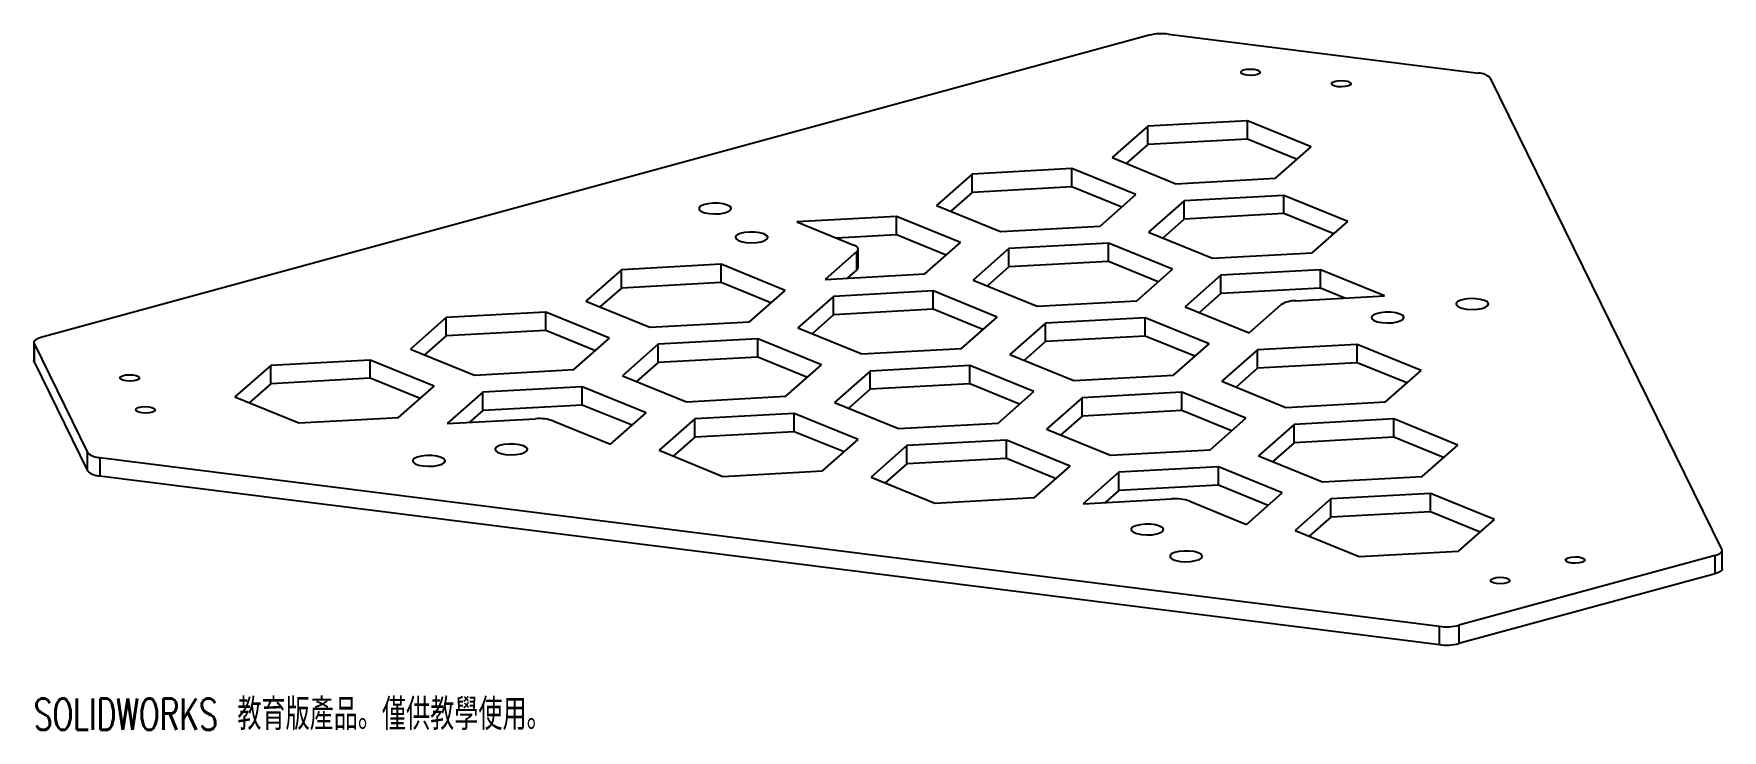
# Paper-space layout '_二等角視圖' of a CAD drawing. Header units: millimetres. Extents: x -148 to 113, y -59 to 48.
import ezdxf

# ---------------------------------------------------------------- set-up
doc = ezdxf.new("R2010")
doc.units = ezdxf.units.MM
doc.styles.add('SLDTEXTSTYLE0', font='TXT', dxfattribs={"width": 0.7, "bigfont": 'bigfont'})

psp = doc.layouts.new('_二等角視圖')

# ---------------------------------------------------------------- linework, layer by layer
at = {"color": 7, "linetype": 'Continuous', "lineweight": 25}
for p, q in [((24.54, 48.21), (-146.61, 1.52)), ((27.5, 48.37), (75.35, 42.34)), ((112.97, -31.19), (77.25, 41.56)), ((24.3, 34.16), (18.79, 29.3)), ((39.68, 35), (24.3, 34.16)), ((24.3, 31.33), (24.3, 34.16)), ((49.56, 30.98), (39.68, 35)), ((39.68, 32.17), (39.68, 35)), ((24.3, 31.33), (20.98, 28.4)), ((39.68, 32.17), (24.3, 31.33)), ((47.36, 29.04), (39.68, 32.17)), ((18.79, 29.3), (28.66, 25.28)), ((44.05, 26.12), (49.56, 30.98)), ((-2.79, 26.77), (-8.3, 21.91)), ((12.6, 27.61), (-2.79, 26.77)), ((-2.79, 23.94), (-2.79, 26.77)), ((22.47, 23.59), (12.6, 27.61)), ((12.6, 24.78), (12.6, 27.61)), ((28.66, 25.28), (44.05, 26.12)), ((-2.79, 23.94), (-6.1, 21.02)), ((12.6, 24.78), (-2.79, 23.94)), ((20.28, 21.65), (12.6, 24.78)), ((16.96, 18.73), (22.47, 23.59)), ((45.34, 23.48), (29.95, 22.65)), ((55.21, 19.46), (45.34, 23.48)), ((45.34, 20.66), (45.34, 23.48)), ((-8.3, 21.91), (1.58, 17.89)), ((29.95, 22.65), (24.44, 17.78)), ((29.95, 19.82), (29.95, 22.65)), ((-14.49, 20.22), (-29.87, 19.38)), ((-29.87, 19.38), (-21.1, 15.81)), ((-4.62, 16.2), (-14.49, 20.22)), ((-14.49, 17.39), (-14.49, 20.22)), ((1.58, 17.89), (16.96, 18.73)), ((29.95, 19.82), (26.64, 16.89)), ((45.34, 20.66), (29.95, 19.82)), ((53.02, 17.53), (45.34, 20.66)), ((49.7, 14.6), (55.21, 19.46)), ((-14.49, 17.39), (-23.75, 16.89)), ((-6.81, 14.26), (-14.49, 17.39)), ((-10.13, 11.34), (-4.62, 16.2)), ((18.25, 16.1), (2.87, 15.26)), ((28.12, 12.07), (18.25, 16.1)), ((18.25, 13.27), (18.25, 16.1)), ((24.44, 17.78), (34.31, 13.76)), ((-20.61, 14.82), (-25.51, 10.5)), ((-20.61, 11.99), (-20.61, 14.82)), ((-20.42, 12.35), (-20.42, 15.17)), ((2.87, 15.26), (-2.64, 10.4)), ((2.87, 12.43), (2.87, 15.26)), ((18.25, 13.27), (2.87, 12.43)), ((25.93, 10.14), (18.25, 13.27)), ((34.31, 13.76), (49.7, 14.6)), ((-56.96, 11.99), (-62.47, 7.13)), ((-41.57, 12.83), (-56.96, 11.99)), ((-56.96, 9.16), (-56.96, 11.99)), ((-31.7, 8.81), (-41.57, 12.83)), ((-41.57, 10), (-41.57, 12.83)), ((-25.51, 10.5), (-10.13, 11.34)), ((-20.61, 11.99), (-22.09, 10.69)), ((2.87, 12.43), (-0.45, 9.5)), ((22.61, 7.21), (28.12, 12.07)), ((35.61, 11.13), (30.1, 6.27)), ((50.99, 11.97), (35.61, 11.13)), ((35.61, 8.3), (35.61, 11.13)), ((60.86, 7.95), (50.99, 11.97)), ((50.99, 9.14), (50.99, 11.97)), ((-56.96, 9.16), (-60.28, 6.24)), ((-41.57, 10), (-56.96, 9.16)), ((-33.9, 6.88), (-41.57, 10)), ((-37.21, 3.95), (-31.7, 8.81)), ((-24.22, 7.87), (-29.73, 3.01)), ((-8.84, 8.71), (-24.22, 7.87)), ((-24.22, 5.04), (-24.22, 7.87)), ((1.04, 4.69), (-8.84, 8.71)), ((-8.84, 5.88), (-8.84, 8.71)), ((-2.64, 10.4), (7.23, 6.37)), ((35.61, 8.3), (32.29, 5.38)), ((50.99, 9.14), (35.61, 8.3)), ((47.19, 7.2), (60.86, 7.95)), ((54.74, 7.62), (50.99, 9.14)), ((-68.66, 5.44), (-84.04, 4.6)), ((-58.79, 1.42), (-68.66, 5.44)), ((-68.66, 2.61), (-68.66, 5.44)), ((-62.47, 7.13), (-52.6, 3.11)), ((-8.84, 5.88), (-24.22, 5.04)), ((-1.16, 2.75), (-8.84, 5.88)), ((7.23, 6.37), (22.61, 7.21)), ((30.1, 6.27), (39.97, 2.25)), ((39.97, 2.25), (44.87, 6.57)), ((-84.04, 4.6), (-89.56, -0.26)), ((-84.04, 1.78), (-84.04, 4.6)), ((-68.66, 2.61), (-84.04, 1.78)), ((-60.98, -0.51), (-68.66, 2.61)), ((-52.6, 3.11), (-37.21, 3.95)), ((-29.73, 3.01), (-19.86, -1.01)), ((-24.22, 5.04), (-27.54, 2.11)), ((-4.47, -0.17), (1.04, 4.69)), ((8.52, 3.74), (3.01, -1.12)), ((23.9, 4.58), (8.52, 3.74)), ((8.52, 0.91), (8.52, 3.74)), ((33.78, 0.56), (23.9, 4.58)), ((23.9, 1.75), (23.9, 4.58)), ((-147.71, 0.74), (-147.71, -2.08)), ((-147.67, 0.58), (-139.41, -16.24)), ((-147.67, 0.58), (-147.67, -2.25)), ((-84.04, 1.78), (-87.36, -1.15)), ((-64.3, -3.44), (-58.79, 1.42)), ((-51.31, 0.48), (-56.82, -4.38)), ((-35.92, 1.32), (-51.31, 0.48)), ((-51.31, -2.35), (-51.31, 0.48)), ((-26.05, -2.7), (-35.92, 1.32)), ((-35.92, -1.51), (-35.92, 1.32)), ((8.52, 0.91), (5.2, -2.01)), ((23.9, 1.75), (8.52, 0.91)), ((31.58, -1.37), (23.9, 1.75)), ((28.27, -4.3), (33.78, 0.56)), ((56.64, 0.46), (41.26, -0.38)), ((66.52, -3.56), (56.64, 0.46)), ((56.64, -2.37), (56.64, 0.46)), ((-147.67, -2.25), (-139.41, -19.07)), ((-95.75, -1.95), (-111.13, -2.78)), ((-85.87, -5.97), (-95.75, -1.95)), ((-95.75, -4.77), (-95.75, -1.95)), ((-89.56, -0.26), (-79.68, -4.28)), ((-51.31, -2.35), (-54.62, -5.27)), ((-35.92, -1.51), (-51.31, -2.35)), ((-28.24, -4.64), (-35.92, -1.51)), ((-19.86, -1.01), (-4.47, -0.17)), ((3.01, -1.12), (12.88, -5.14)), ((41.26, -0.38), (35.75, -5.24)), ((41.26, -3.21), (41.26, -0.38)), ((56.64, -2.37), (41.26, -3.21)), ((64.32, -5.5), (56.64, -2.37)), ((-111.13, -2.78), (-116.64, -7.65)), ((-111.13, -5.61), (-111.13, -2.78)), ((-95.75, -4.77), (-111.13, -5.61)), ((-88.07, -7.9), (-95.75, -4.77)), ((-79.68, -4.28), (-64.3, -3.44)), ((-56.82, -4.38), (-46.94, -8.4)), ((-31.56, -7.56), (-26.05, -2.7)), ((-18.57, -3.65), (-24.08, -8.51)), ((-3.18, -2.81), (-18.57, -3.65)), ((-18.57, -6.47), (-18.57, -3.65)), ((6.69, -6.83), (-3.18, -2.81)), ((-3.18, -5.63), (-3.18, -2.81)), ((12.88, -5.14), (28.27, -4.3)), ((41.26, -3.21), (37.94, -6.14)), ((61, -8.42), (66.52, -3.56)), ((-116.64, -7.65), (-106.77, -11.67)), ((-111.13, -5.61), (-114.45, -8.54)), ((-91.39, -10.83), (-85.87, -5.97)), ((-78.39, -6.91), (-83.9, -11.77)), ((-63.01, -6.07), (-78.39, -6.91)), ((-78.39, -9.74), (-78.39, -6.91)), ((-53.14, -10.09), (-63.01, -6.07)), ((-63.01, -8.9), (-63.01, -6.07)), ((-46.94, -8.4), (-31.56, -7.56)), ((-18.57, -6.47), (-21.88, -9.4)), ((-3.18, -5.63), (-18.57, -6.47)), ((4.5, -8.76), (-3.18, -5.63)), ((1.18, -11.69), (6.69, -6.83)), ((14.17, -7.77), (8.66, -12.63)), ((29.56, -6.93), (14.17, -7.77)), ((14.17, -10.6), (14.17, -7.77)), ((39.43, -10.95), (29.56, -6.93)), ((29.56, -9.76), (29.56, -6.93)), ((35.75, -5.24), (45.62, -9.26)), ((-78.39, -9.74), (-80.48, -11.58)), ((-63.01, -8.9), (-78.39, -9.74)), ((-55.33, -12.03), (-63.01, -8.9)), ((-58.65, -14.95), (-53.14, -10.09)), ((-30.27, -10.19), (-45.65, -11.03)), ((-20.4, -14.22), (-30.27, -10.19)), ((-30.27, -13.02), (-30.27, -10.19)), ((-24.08, -8.51), (-14.2, -12.53)), ((29.56, -9.76), (14.17, -10.6)), ((37.24, -12.89), (29.56, -9.76)), ((45.62, -9.26), (61, -8.42)), ((-106.77, -11.67), (-91.39, -10.83)), ((-83.9, -11.77), (-70.23, -11.02)), ((-67.42, -11.38), (-58.65, -14.95)), ((-45.65, -11.03), (-51.16, -15.89)), ((-45.65, -13.86), (-45.65, -11.03)), ((-30.27, -13.02), (-45.65, -13.86)), ((-22.59, -16.15), (-30.27, -13.02)), ((-14.2, -12.53), (1.18, -11.69)), ((8.66, -12.63), (18.53, -16.65)), ((14.17, -10.6), (10.86, -13.52)), ((33.92, -15.81), (39.43, -10.95)), ((46.91, -11.9), (41.4, -16.76)), ((62.3, -11.06), (46.91, -11.9)), ((46.91, -14.72), (46.91, -11.9)), ((72.17, -15.08), (62.3, -11.06)), ((62.3, -13.88), (62.3, -11.06)), ((-45.65, -13.86), (-48.97, -16.79)), ((-25.91, -19.08), (-20.4, -14.22)), ((-12.91, -15.16), (-18.42, -20.02)), ((2.47, -14.32), (-12.91, -15.16)), ((-12.91, -17.99), (-12.91, -15.16)), ((12.34, -18.34), (2.47, -14.32)), ((2.47, -17.15), (2.47, -14.32)), ((46.91, -14.72), (43.6, -17.65)), ((62.3, -13.88), (46.91, -14.72)), ((69.98, -17.01), (62.3, -13.88)), ((66.66, -19.94), (72.17, -15.08)), ((-139.41, -19.07), (-139.41, -16.24)), ((-137.51, -17.02), (69.36, -43.08)), ((-137.51, -17.02), (-137.51, -19.85)), ((-51.16, -15.89), (-41.29, -19.92)), ((-12.91, -17.99), (-16.23, -20.91)), ((2.47, -17.15), (-12.91, -17.99)), ((10.15, -20.28), (2.47, -17.15)), ((18.53, -16.65), (33.92, -15.81)), ((41.4, -16.76), (51.27, -20.78)), ((-137.51, -19.85), (69.36, -45.91)), ((-41.29, -19.92), (-25.91, -19.08)), ((-18.42, -20.02), (-8.55, -24.04)), ((6.83, -23.2), (12.34, -18.34)), ((19.83, -19.28), (14.32, -24.14)), ((35.21, -18.44), (19.83, -19.28)), ((19.83, -22.11), (19.83, -19.28)), ((45.08, -22.47), (35.21, -18.44)), ((35.21, -21.27), (35.21, -18.44)), ((51.27, -20.78), (66.66, -19.94)), ((-8.55, -24.04), (6.83, -23.2)), ((14.32, -24.14), (27.99, -23.4)), ((19.83, -22.11), (17.73, -23.96)), ((35.21, -21.27), (19.83, -22.11)), ((42.89, -24.4), (35.21, -21.27)), ((39.57, -27.33), (45.08, -22.47)), ((52.57, -23.41), (47.06, -28.27)), ((67.95, -22.57), (52.57, -23.41)), ((52.57, -26.24), (52.57, -23.41)), ((77.82, -26.59), (67.95, -22.57)), ((67.95, -25.4), (67.95, -22.57)), ((30.8, -23.75), (39.57, -27.33)), ((67.95, -25.4), (52.57, -26.24)), ((75.63, -28.53), (67.95, -25.4)), ((47.06, -28.27), (56.93, -32.29)), ((52.57, -26.24), (49.25, -29.16)), ((72.31, -31.45), (77.82, -26.59)), ((56.93, -32.29), (72.31, -31.45)), ((111.91, -32.12), (72.32, -42.92)), ((111.91, -34.95), (111.91, -32.12)), ((113.01, -34.18), (113.01, -31.35)), ((111.91, -34.95), (72.32, -45.75)), ((69.36, -45.91), (69.36, -43.08)), ((72.32, -42.92), (72.32, -45.75))]:
    psp.add_line(p, q, dxfattribs=at)
at = {"color": 7, "linetype": 'Continuous', "lineweight": 25, "flags": 128}
for points in [[(40.7, 42.96), (41.19, 42.86), (41.53, 42.7), (41.67, 42.51), (41.57, 42.32), (41.26, 42.15), (40.78, 42.04), (40.21, 41.99), (39.64, 42.03), (39.14, 42.13), (38.8, 42.29), (38.67, 42.48), (38.76, 42.67), (39.07, 42.84), (39.55, 42.95), (40.12, 42.99), (40.7, 42.96)], [(54.73, 41.19), (55.22, 41.09), (55.56, 40.93), (55.7, 40.74), (55.6, 40.55), (55.29, 40.38), (54.81, 40.27), (54.24, 40.23), (53.67, 40.26), (53.17, 40.36), (52.83, 40.52), (52.7, 40.71), (52.79, 40.9), (53.1, 41.07), (53.58, 41.18), (54.15, 41.23), (54.73, 41.19)], [(-43.39, 20.66), (-42.59, 20.6), (-41.77, 20.64), (-41.04, 20.76), (-40.46, 20.96), (-40.11, 21.21), (-40.01, 21.48), (-40.19, 21.75), (-40.62, 21.98), (-41.25, 22.16), (-42.02, 22.25), (-42.85, 22.26), (-43.63, 22.18), (-44.3, 22.02), (-44.77, 21.79), (-44.99, 21.53), (-44.95, 21.26), (-44.64, 21), (-44.1, 20.79), (-43.39, 20.66)], [(-37.75, 16.2), (-36.94, 16.15), (-36.13, 16.19), (-35.39, 16.31), (-34.82, 16.51), (-34.46, 16.75), (-34.37, 17.03), (-34.55, 17.29), (-34.98, 17.53), (-35.61, 17.7), (-36.38, 17.8), (-37.2, 17.81), (-37.99, 17.73), (-38.65, 17.57), (-39.13, 17.34), (-39.35, 17.08), (-39.31, 16.8), (-39, 16.55), (-38.46, 16.34), (-37.75, 16.2)], [(-20.61, 14.82), (-20.5, 14.95), (-20.43, 15.07), (-20.42, 15.2), (-20.46, 15.34), (-20.55, 15.46), (-20.68, 15.59), (-20.87, 15.7), (-21.1, 15.81)], [(60.47, 3.83), (61.27, 3.78), (62.09, 3.81), (62.82, 3.94), (63.4, 4.13), (63.75, 4.38), (63.85, 4.65), (63.67, 4.92), (63.24, 5.15), (62.61, 5.33), (61.84, 5.43), (61.02, 5.43), (60.23, 5.35), (59.56, 5.19), (59.09, 4.97), (58.87, 4.7), (58.91, 4.43), (59.22, 4.17), (59.76, 3.97), (60.47, 3.83)], [(73.53, 5.92), (74.34, 5.87), (75.16, 5.91), (75.89, 6.03), (76.47, 6.23), (76.82, 6.47), (76.91, 6.75), (76.74, 7.02), (76.31, 7.25), (75.67, 7.42), (74.9, 7.52), (74.08, 7.53), (73.3, 7.45), (72.63, 7.29), (72.16, 7.06), (71.93, 6.8), (71.98, 6.52), (72.28, 6.27), (72.82, 6.06), (73.53, 5.92)], [(-146.61, 1.52), (-146.9, 1.43), (-147.15, 1.33), (-147.36, 1.22), (-147.52, 1.1), (-147.63, 0.97), (-147.7, 0.84), (-147.71, 0.71), (-147.67, 0.58)], [(-147.67, -2.25), (-147.71, -2.12), (-147.71, -2.08)], [(-132.38, -4.25), (-131.88, -4.35), (-131.54, -4.51), (-131.41, -4.7), (-131.51, -4.89), (-131.82, -5.06), (-132.29, -5.17), (-132.86, -5.22), (-133.44, -5.19), (-133.94, -5.08), (-134.28, -4.92), (-134.41, -4.73), (-134.31, -4.54), (-134, -4.38), (-133.53, -4.26), (-132.96, -4.22), (-132.38, -4.25)], [(-129.96, -9.18), (-129.46, -9.29), (-129.12, -9.45), (-128.99, -9.64), (-129.08, -9.83), (-129.39, -9.99), (-129.87, -10.11), (-130.44, -10.15), (-131.02, -10.12), (-131.51, -10.02), (-131.85, -9.86), (-131.99, -9.67), (-131.89, -9.48), (-131.58, -9.31), (-131.1, -9.2), (-130.53, -9.15), (-129.96, -9.18)], [(-74.87, -16.54), (-74.07, -16.59), (-73.25, -16.55), (-72.52, -16.43), (-71.94, -16.23), (-71.59, -15.99), (-71.49, -15.71), (-71.67, -15.45), (-72.1, -15.21), (-72.73, -15.04), (-73.5, -14.94), (-74.33, -14.93), (-75.11, -15.01), (-75.78, -15.17), (-76.25, -15.4), (-76.47, -15.66), (-76.43, -15.94), (-76.12, -16.19), (-75.59, -16.4), (-74.87, -16.54)], [(-87.59, -18.32), (-86.78, -18.37), (-85.96, -18.34), (-85.23, -18.21), (-84.65, -18.02), (-84.3, -17.77), (-84.21, -17.5), (-84.38, -17.23), (-84.81, -16.99), (-85.45, -16.82), (-86.22, -16.72), (-87.04, -16.71), (-87.83, -16.8), (-88.49, -16.96), (-88.96, -17.18), (-89.19, -17.45), (-89.15, -17.72), (-88.84, -17.97), (-88.3, -18.18), (-87.59, -18.32)], [(23.34, -28.91), (24.15, -28.96), (24.97, -28.93), (25.7, -28.8), (26.28, -28.61), (26.63, -28.36), (26.72, -28.09), (26.55, -27.82), (26.12, -27.59), (25.48, -27.41), (24.71, -27.31), (23.89, -27.3), (23.11, -27.39), (22.44, -27.55), (21.97, -27.77), (21.74, -28.04), (21.79, -28.31), (22.09, -28.56), (22.63, -28.77), (23.34, -28.91)], [(111.91, -32.12), (112.2, -32.03), (112.45, -31.93), (112.65, -31.82), (112.82, -31.7), (112.93, -31.58), (113, -31.45), (113.01, -31.32), (112.97, -31.19)], [(29.34, -33.05), (30.15, -33.1), (30.96, -33.07), (31.7, -32.94), (32.27, -32.75), (32.63, -32.5), (32.72, -32.23), (32.54, -31.96), (32.11, -31.73), (31.48, -31.55), (30.71, -31.45), (29.89, -31.45), (29.1, -31.53), (28.44, -31.69), (27.97, -31.91), (27.74, -32.18), (27.78, -32.45), (28.09, -32.71), (28.63, -32.91), (29.34, -33.05)], [(90.85, -32.37), (91.35, -32.48), (91.69, -32.64), (91.82, -32.83), (91.72, -33.02), (91.41, -33.18), (90.94, -33.3), (90.37, -33.34), (89.79, -33.31), (89.29, -33.21), (88.95, -33.05), (88.82, -32.86), (88.92, -32.67), (89.23, -32.5), (89.7, -32.39), (90.27, -32.34), (90.85, -32.37)], [(79.24, -35.54), (79.74, -35.64), (80.08, -35.8), (80.21, -35.99), (80.12, -36.19), (79.81, -36.35), (79.33, -36.46), (78.76, -36.51), (78.18, -36.48), (77.69, -36.37), (77.35, -36.21), (77.21, -36.02), (77.31, -35.83), (77.62, -35.67), (78.1, -35.55), (78.67, -35.51), (79.24, -35.54)], [(113.01, -34.18), (113, -34.28), (112.93, -34.4), (112.82, -34.53), (112.65, -34.65), (112.45, -34.76), (112.2, -34.86), (111.91, -34.95)]]:
    psp.add_lwpolyline(points, dxfattribs=at)
at = {"color": 7, "linetype": 'Continuous', "lineweight": 25}
for centre, radius, start, end in [((26.45, 40.36), 8.08, 82.5487, 103.6968), ((75.38, 39.7), 2.64, 44.9714, 90.7042), ((-20.9, 12.38), 0.479, 306.4119, 356.1402), ((47.11, 2.94), 4.27, 88.879, 121.6372), ((-69.68, -17.99), 6.99, 71.1486, 94.4899), ((-137.54, -14.38), 2.64, 224.9714, 270.7042), ((-137.54, -17.21), 2.64, 224.9714, 270.7042), ((28.54, -30.37), 6.99, 71.1486, 94.4899), ((70.41, -35.07), 8.08, 262.5487, 283.6968), ((70.41, -37.9), 8.08, 262.5487, 283.6968)]:
    psp.add_arc(centre, radius, start, end, dxfattribs=at)

# ---------------------------------------------------------------- texts
at = {"color": 7, "linetype": 'Continuous', "insert": (-147.71, -54.25), "char_height": 4.8336, "attachment_point": 1, "style": 'SLDTEXTSTYLE0'}
psp.add_mtext('SOLIDWORKS 教育版產品。僅供教學使用。', dxfattribs=at)

doc.saveas('drawing.dxf')
